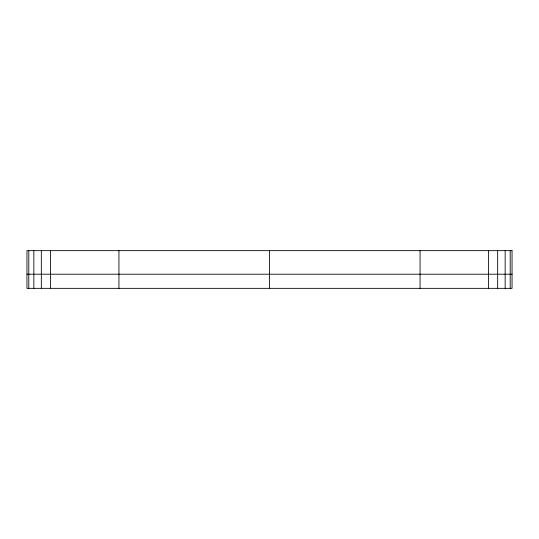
<?xml version="1.0" encoding="UTF-8"?>
<svg xmlns="http://www.w3.org/2000/svg" width="539" height="539" viewBox="0 0 539 539"><rect width="100%" height="100%" fill="white"/><g stroke="black" fill="none" stroke-linecap="round" stroke-linejoin="round"><path stroke-width="0.81" d="M26.95 274.21L512.05 274.21M510.197 250.655L510.197 288.345M505.151 250.655L505.151 288.345M497.665 250.655L497.665 288.345M488.502 250.655L488.502 288.345M420.063 250.655L420.063 288.345M269.5 250.655L269.5 288.345M118.937 250.655L118.937 288.345M50.498 250.655L50.498 288.345M41.335 250.655L41.335 288.345M33.849 250.655L33.849 288.345M28.803 250.655L28.803 288.345M512.05 250.655L26.95 250.655L26.95 288.345L512.05 288.345L512.05 250.655"/></g></svg>
